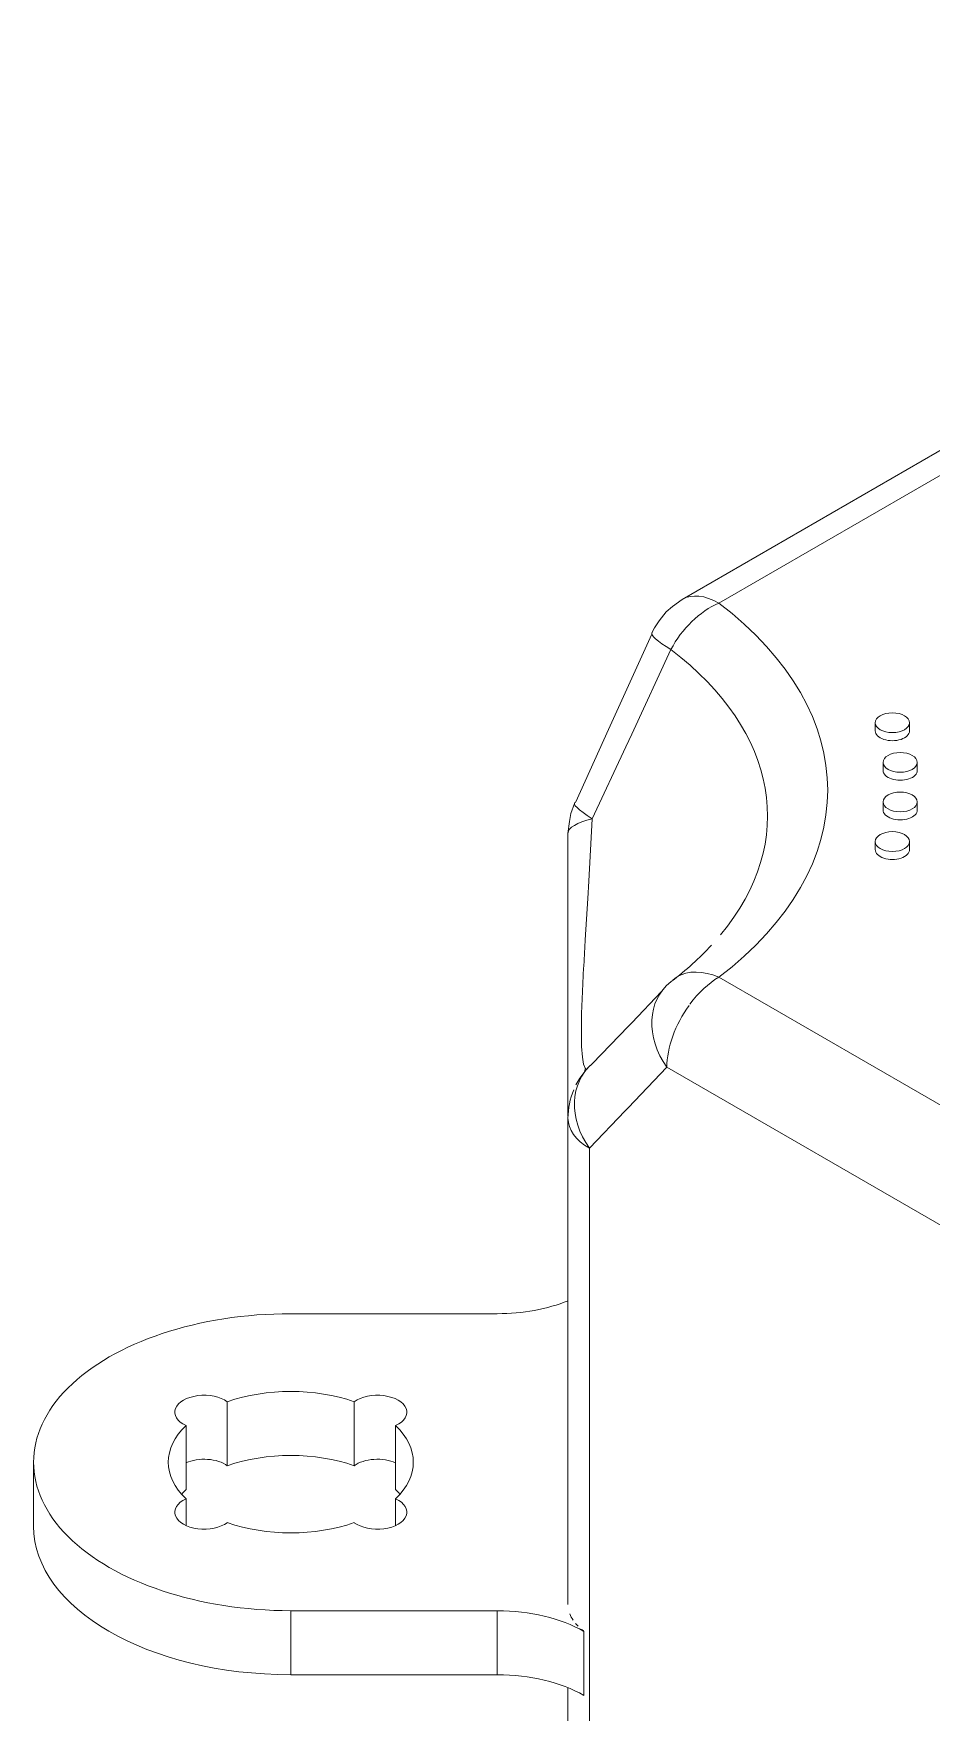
# Model space of a CAD drawing. Header units: millimetres. Extents: x -428 to 1137, y -706 to 661.
# Drawn here: x 324.3 to 507.5, y -420.4 to -77.8 of the extents above; entities that cross this region are included whole.
import ezdxf

# ---------------------------------------------------------------- set-up
doc = ezdxf.new("R2010")
doc.units = ezdxf.units.MM
doc.header["$LTSCALE"] = 5
doc.linetypes.add('AUSGEZOGEN', pattern=[0])
doc.layers.add('Layer9', color=5, linetype='Continuous', true_color=0x0000ff)

# ---------------------------------------------------------------- blocks, each defined once
blk = doc.blocks.new('Einzelelement_nNn011')
at = {"layer": 'Layer9', "color": 5, "linetype": 'AUSGEZOGEN', "lineweight": 18, "true_color": 0x0000ff}
for p, q in [((656.68, -77.76), (456.63, -193.26)), ((464.13, -194), (664.18, -78.5)), ((454.7, -194.71), (453.41, -195.78)), ((456.63, -193.26), (454.7, -194.71)), ((451.92, -197.61), (451.01, -199.04)), ((453.41, -195.78), (451.92, -197.61)), ((450.46, -200.33), (441.63, -219.81)), ((451.01, -199.04), (450.47, -200.06)), ((496.06, -218.43), (496.06, -220.07)), ((503.06, -220.07), (503.06, -218.43)), ((441.63, -219.81), (434.92, -234.6)), ((497.64, -226.52), (497.64, -228.15)), ((504.64, -228.15), (504.64, -226.52)), ((434.66, -234.93), (433.91, -236.96)), ((497.64, -234.6), (497.64, -236.23)), ((504.64, -236.23), (504.64, -234.6)), ((433.63, -238.62), (433.34, -241.01)), ((433.91, -236.96), (433.63, -238.62)), ((496.06, -242.68), (496.06, -244.32)), ((503.06, -244.32), (503.06, -242.68)), ((455.16, -270.65), (454.75, -270.97)), ((455.59, -270.32), (455.16, -270.65)), ((664.18, -385.88), (464.13, -270.38)), ((454.41, -271.25), (454.32, -271.33)), ((436.77, -289.65), (435.78, -290.97)), ((436.61, -289.86), (436.92, -289.03)), ((437.9, -288.41), (437, -289.36)), ((438.12, -288.19), (438.02, -288.3)), ((653.58, -404.25), (453.52, -288.75)), ((433.34, -298.66), (433.39, -298.52)), ((433.34, -299.15), (433.34, -398.44)), ((437.73, -305.28), (437.73, -550.15)), ((418.92, -339.05), (376.77, -339.05)), ((363.81, -370.08), (363.81, -357.02)), ((389.73, -370.08), (389.73, -357.02)), ((355.39, -374.95), (355.39, -361.88)), ((398.15, -361.88), (398.15, -374.95)), ((324.27, -369.36), (324.27, -382.43)), ((355.39, -382.28), (355.39, -376.84)), ((398.15, -376.84), (398.15, -382.28)), ((376.77, -412.74), (376.77, -399.67)), ((418.92, -399.67), (376.77, -399.67)), ((418.92, -412.74), (418.92, -399.67)), ((436.59, -416.97), (436.59, -403.82)), ((376.77, -412.74), (418.92, -412.74)), ((433.34, -415.42), (433.34, -547.68))]:
    blk.add_line(p, q, dxfattribs=at)
for points in [[(438.3, -238.04), (445.15, -223.34), (446.34, -220.78), (454.34, -203.49)], [(437.19, -289.16), (436.92, -289.03), (436.85, -288.93), (436.54, -288.11), (436.54, -288.09), (436.29, -286.68), (436.12, -284.51), (436.12, -284.39), (436.07, -282.73), (436.07, -281.55), (436.12, -278.02), (436.12, -277.78), (436.29, -273.31), (436.54, -268.41), (436.55, -268.24), (436.85, -262.78), (436.86, -262.72), (437.36, -254.32), (437.57, -250.77), (438.3, -238.04)], [(433.34, -241.01), (433.34, -254.41), (433.34, -267.26), (433.34, -267.32), (433.34, -273.32), (433.34, -279), (433.34, -284.13), (433.34, -288.59), (433.34, -290.03), (433.34, -292.24), (433.34, -295.07), (433.34, -297.11), (433.34, -298.47), (433.34, -298.66)], [(452.41, -273.32), (446.34, -279.67), (445.71, -280.33), (438.3, -288.03)], [(453.52, -288.75), (445.63, -297.02), (445.01, -297.67), (437.73, -305.28)]]:
    blk.add_lwpolyline(points, dxfattribs=at)
for centre, major_axis, ratio, start_param, end_param in [((464.13, -206.25), (-9.1, -11.93), 0.650953, 4.005759, 4.96412), ((464.13, -206.25), (-7.5, 12.99), 0.57735, 5.497787, 6.283185), ((376.77, -232.19), (109.57, 0), 0.57735, 5.635117, 6.931254), ((464.13, -206.25), (-13.66, 6.19), 0.136935, 6.252892, 7.119509), ((376.77, -237.4), (97.3, 0), 0.57735, 5.835566, 6.931254), ((499.56, -220.07), (-3.5, 0), 0.57735, 0, 3.141593), ((501.14, -228.15), (-3.5, 0), 0.57735, 0, 3.141593), ((448.34, -241.01), (-13.65, 6.21), 0.134862, 6.151396, 7.091245), ((501.14, -236.23), (-3.5, 0), 0.57735, 0, 3.141593), ((448.34, -241.01), (-15, 0), 0.265823, 5.445527, 6.283185), ((499.56, -244.32), (-3.5, 0), 0.57735, 0, 3.141593), ((376.77, -237.4), (97.3, 0), 0.57735, 5.636326, 5.792836), ((464.13, -282.63), (-9.1, 11.93), 0.650953, 5.419019, 6.213968), ((464.13, -282.63), (7.5, 12.99), 0.57735, 0.785398, 1.377712), ((464.13, -282.63), (-10.87, 10.34), 0.804932, 6.164877, 7.621106), ((464.13, -282.63), (7.5, 12.99), 0.57735, 1.396639, 2.356194), ((448.34, -299.15), (-10.82, 10.39), 0.805282, 6.194434, 7.624508), ((448.34, -299.15), (-15, 0), 0.997496, 5.704216, 5.81227), ((448.34, -299.15), (-15, 0), 0.997496, 5.471269, 5.482056), ((448.34, -299.15), (-15, 0), 0.997496, 5.885911, 6.283185), ((448.34, -299.15), (-15, 0), 0.57735, 0, 0.785398), ((376.77, -369.36), (52.5, 0), 0.57735, 1.570796, 4.712389), ((418.92, -324.62), (25, 0), 0.57735, 4.712389, 5.329037), ((359.09, -359.16), (6, 0), 0.57735, 0.665108, 4.047281), ((376.77, -369.36), (25, 0), 0.57735, 1.025978, 2.115615), ((394.45, -359.16), (6, 0), 0.57735, 5.377497, 8.75967), ((376.77, -369.36), (25, 0), 0.57735, 2.596774, 3.686411), ((376.77, -369.36), (25, 0), 0.57735, 5.738367, 6.828004), ((359.09, -372.22), (-6, 0), 0.57735, 3.806701, 5.380766), ((376.77, -382.43), (-25, 0), 0.57735, 4.167571, 5.257207), ((394.45, -372.22), (-6, 0), 0.57735, 4.044012, 5.618077), ((359.09, -379.57), (6, 0), 0.57735, 2.235905, 5.618077), ((376.77, -382.43), (-25, 0), 0.57735, 5.738367, 5.811543), ((394.45, -379.57), (6, 0), 0.57735, 3.806701, 7.188873), ((376.77, -382.43), (-25, 0), 0.57735, 3.613235, 3.686411), ((376.77, -382.43), (52.5, 0), 0.57735, 3.141593, 4.712389), ((376.77, -369.36), (25, 0), 0.57735, 4.167571, 5.257207), ((418.92, -414.11), (25, 0), 0.57735, 0.785398, 1.570796), ((448.34, -398.44), (15, 0), 0.57735, 3.361953, 3.516632), ((448.34, -398.44), (15, 0), 0.57735, 3.60158, 3.677096), ((448.34, -398.44), (15, 0), 0.57735, 3.761944, 3.812785), ((418.92, -427.17), (-25, 0), 0.57735, 3.926991, 4.712389)]:
    blk.add_ellipse(centre, major_axis=major_axis, ratio=ratio, start_param=start_param, end_param=end_param, dxfattribs=at)
for centre in [(499.56, -218.43), (501.14, -226.52), (501.14, -234.6), (499.56, -242.68)]:
    blk.add_ellipse(centre, major_axis=(3.5, 0), ratio=0.57735, dxfattribs=at)
blk = doc.blocks.new('Einzelschwimmkörper_nNn010')
blk.add_blockref('Einzelelement_nNn011', (0, 0))
blk = doc.blocks.new('Vorderansicht-I4_nNn09')
blk.add_blockref('Einzelschwimmkörper_nNn010', (0, 0))

msp = doc.modelspace()

# ---------------------------------------------------------------- block references
msp.add_blockref('Vorderansicht-I4_nNn09', (0, 0))

doc.saveas('drawing.dxf')
